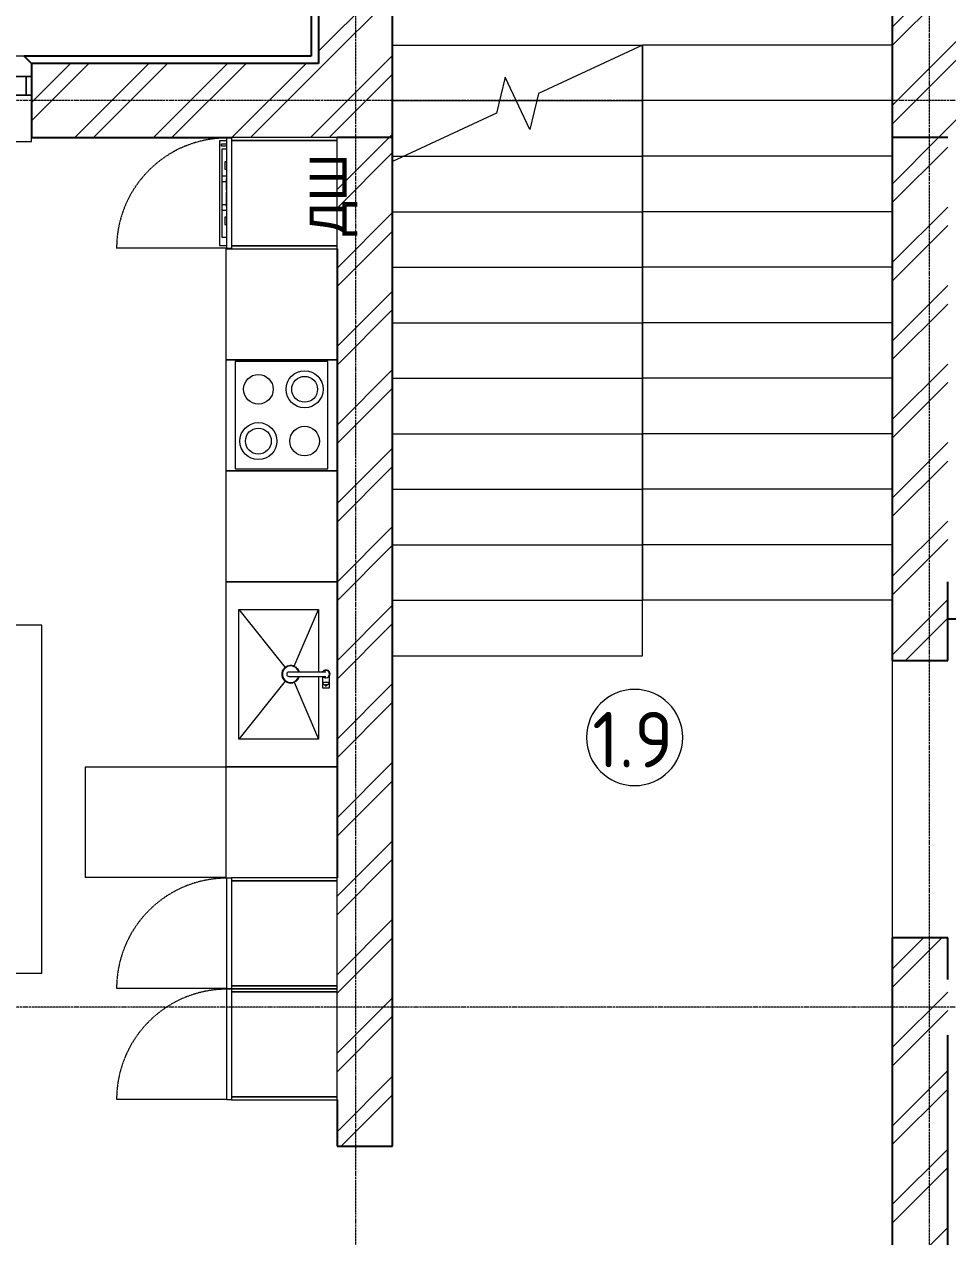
# Model space of a CAD drawing. Header units: millimetres. Extents: x -5016 to 45820, y -6019 to 24496.
# Drawn here: x 7710 to 12700, y 7660 to 14212 of the extents above; entities that cross this region are included whole.
import ezdxf

# ---------------------------------------------------------------- set-up
doc = ezdxf.new("R2010")
doc.units = ezdxf.units.MM
for name, pattern in [('Осевая 12-2-2', [16, 12, -2, 0, -2]), ('Пунктир 2-1_5', [3.5, 2, -1.5]), ('Сверху', [3.96875, 2.38125, -1.5875])]:
    doc.linetypes.add(name, pattern=pattern)
for name, color, linetype, lineweight in [('A-ANNO-NOTE', 8, 'Continuous', 13), ('A-AREA-IDEN', 8, 'Continuous', 13), ('A-FLOR', 9, 'Continuous', 13), ('A-GLAZ', 8, 'Continuous', 13), ('A-WALL', 8, 'Continuous', 13), ('A-WALL-PATT', 8, 'Continuous', 13), ('I-FURN', 9, 'Continuous', 13), ('M-EQPM', 9, 'Continuous', 13), ('P-SANR-FIXT', 9, 'Continuous', 13), ('S-GRID', 8, 'Continuous', 13), ('S-STRS', 9, 'Continuous', 13), ('АР_подложка', 8, 'Continuous', 13)]:
    doc.layers.add(name, color=color, linetype=linetype, lineweight=lineweight)
doc.styles.add('Arial', font='arial.ttf', dxfattribs={"height": 200})
doc.styles.add('GOST Common', font='GOST_Common.ttf', dxfattribs={"height": 300})
pattern_1 = [(45, (0, 0), (-212.132, 212.132), []), (45, (0, 100), (-212.132, 212.132), [])]

# ---------------------------------------------------------------- blocks, each defined once
blk = doc.blocks.new('INT 02 Нижний модуль - x1-1563927-Этаж 1 - Планировка')
at = {"layer": 'I-FURN'}
for p, q in [((-300, 0), (-300, -600)), ((300, -600), (300, -570)), ((-300, -600), (300, -600))]:
    blk.add_line(p, q, dxfattribs=at)
at = {"layer": 'I-FURN', "color": 8, "linetype": 'Сверху', "true_color": 0x808080}
for p, q in [((-298, -600), (-298, -1360)), ((298, -600), (298, -1360)), ((-298, -1360), (298, -1360))]:
    blk.add_line(p, q, dxfattribs=at)
blk = doc.blocks.new('INT 02 Нижний модуль - x2-1563935-Этаж 1 - Планировка')
at = {"layer": 'I-FURN'}
for p, q in [((-500, 0), (-500, -600)), ((500, -600), (500, 0)), ((-350, -530), (-350, -100)), ((-350, -100), (-12, -100)), ((12, -100), (350, -100)), ((350, -100), (350, -530)), ((350, -530), (-350, -530)), ((-500, -600), (500, -600))]:
    blk.add_line(p, q, dxfattribs=at)
blk = doc.blocks.new('INT 02 Смеситель кухонный - Смеситель кухонный 360-1566564-Этаж 1 - Планировка')
at = {"layer": 'P-SANR-FIXT'}
for p, q in [((42, 19), (6.7, 19)), ((42, 0), (42, 19)), ((42, -19), (42, 0)), ((72.5, 19), (43, 19)), ((43, 0), (43, 19)), ((43, -19), (43, 0)), ((72.5, 0), (72.5, 19)), ((72.5, -19), (72.5, 0)), ((12, -19), (42, -19)), ((43, -19), (72.5, -19))]:
    blk.add_line(p, q, dxfattribs=at)
at = {"layer": 'P-SANR-FIXT', "flags": 128}
for points in [[(-12, 0), (-12, -0.1), (-12, -0.3), (-12, -0.7), (-12, -1.3), (-12, -2), (-12, -2.9), (-12, -3.9), (-12, -5.1), (-12, -6.4), (-12, -7.9), (-12, -9.5), (-12, -11.3), (-12, -13.2), (-12, -15.3), (-12, -17.5), (-12, -19.8), (-12, -22.2), (-12, -24.8), (-12, -27.5), (-12, -30.3), (-12, -33.3), (-12, -36.3), (-12, -39.4), (-12, -42.6), (-12, -46), (-12, -49.4), (-12, -52.9), (-12, -56.4), (-12, -60.1), (-12, -63.8), (-12, -67.5), (-12, -71.3), (-12, -75.2), (-12, -79.1), (-12, -83), (-12, -87), (-12, -90.9), (-12, -94.9), (-12, -98.9), (-12, -102.9), (-12, -106.9), (-12, -110.9), (-12, -114.9), (-12, -118.8), (-12, -122.7), (-12, -126.6), (-12, -130.4), (-12, -134.2), (-12, -137.9), (-12, -141.6), (-12, -145.2), (-12, -148.7), (-12, -152.2), (-12, -155.6), (-12, -158.9), (-12, -162), (-12, -165.1), (-12, -168.1), (-12, -171), (-12, -173.7), (-12, -176.4), (-12, -178.9), (-12, -181.3), (-12, -183.6), (-12, -185.7), (-12, -187.7), (-12, -189.5), (-12, -191.2), (-12, -192.8), (-12, -194.2), (-12, -195.5), (-12, -196.6), (-12, -197.6), (-12, -198.4), (-12, -199), (-12, -199.5), (-12, -199.8), (-12, -200), (-12, -200)], [(12, -200), (12, -199.9), (12, -199.7), (12, -199.3), (12, -198.7), (12, -198), (12, -197.1), (12, -196.1), (12, -194.9), (12, -193.6), (12, -192.1), (12, -190.5), (12, -188.7), (12, -186.8), (12, -184.7), (12, -182.5), (12, -180.2), (12, -177.8), (12, -175.2), (12, -172.5), (12, -169.7), (12, -166.7), (12, -163.7), (12, -160.6), (12, -157.4), (12, -154), (12, -150.6), (12, -147.1), (12, -143.6), (12, -139.9), (12, -136.2), (12, -132.5), (12, -128.7), (12, -124.8), (12, -120.9), (12, -117), (12, -113), (12, -109.1), (12, -105.1), (12, -101.1), (12, -97.1), (12, -93.1), (12, -89.1), (12, -85.1), (12, -81.2), (12, -77.3), (12, -73.4), (12, -69.6), (12, -65.8), (12, -62.1), (12, -58.4), (12, -54.8), (12, -51.3), (12, -47.8), (12, -44.4), (12, -41.1), (12, -38), (12, -34.9), (12, -31.9), (12, -29), (12, -26.3), (12, -23.6), (12, -21.1), (12, -18.7), (12, -16.4), (12, -14.3), (12, -12.3), (12, -10.5), (12, -8.8), (12, -7.2), (12, -5.8), (12, -4.5), (12, -3.4), (12, -2.4), (12, -1.6), (12, -1), (12, -0.5), (12, -0.2), (12, 0), (12, 0)], [(42, 17.5), (42.7, 17.5), (43.4, 17.4), (44.1, 17.4), (44.8, 17.3), (45.5, 17.2), (46.2, 17), (46.8, 16.8), (47.5, 16.6), (48.2, 16.4), (48.8, 16.1), (49.5, 15.8), (50.1, 15.5), (50.7, 15.2), (51.3, 14.8), (51.9, 14.4), (52.5, 14), (53, 13.6), (53.5, 13.2), (54.1, 12.7), (54.6, 12.2), (55, 11.7), (55.5, 11.2), (55.9, 10.6), (56.3, 10), (56.7, 9.5), (57.1, 8.9), (57.4, 8.2), (57.8, 7.6), (58, 7), (58.3, 6.3), (58.6, 5.7), (58.8, 5), (59, 4.3), (59.1, 3.7), (59.2, 3), (59.4, 2.3), (59.4, 1.6), (59.5, 0.9), (59.5, 0.2), (59.5, 0)], [(59.5, 0), (59.5, -0.7), (59.4, -1.4), (59.4, -2.1), (59.3, -2.8), (59.2, -3.5), (59, -4.2), (58.8, -4.8), (58.6, -5.5), (58.4, -6.2), (58.1, -6.8), (57.8, -7.5), (57.5, -8.1), (57.2, -8.7), (56.8, -9.3), (56.4, -9.9), (56, -10.5), (55.6, -11), (55.2, -11.5), (54.7, -12.1), (54.2, -12.6), (53.7, -13), (53.2, -13.5), (52.6, -13.9), (52, -14.3), (51.5, -14.7), (50.9, -15.1), (50.2, -15.4), (49.6, -15.8), (49, -16), (48.3, -16.3), (47.7, -16.6), (47, -16.8), (46.3, -17), (45.7, -17.1), (45, -17.2), (44.3, -17.4), (43.6, -17.4), (42.9, -17.5), (42.2, -17.5), (42, -17.5)]]:
    blk.add_lwpolyline(points, dxfattribs=at)
at = {"layer": 'P-SANR-FIXT'}
for centre, radius, start, end in [((0, 0), 22.5, 60, 180), ((0, 0), 22.5, 180, 237.58579), ((0, 0), 20, 360, 180), ((0, 0), 20, 180, 232.75736), ((0, 0), 20, 307.24264, 360), ((60, 0), 3.5, 360, 180), ((60, 0), 3.5, 180, 360), ((0, -200), 12, 180, 360)]:
    blk.add_arc(centre, radius, start, end, dxfattribs=at)
for points, knots in [([(8.5, 18.1), (8.3, 18.2), (7.9, 18.4), (7.6, 18.5), (7.3, 18.6), (7.2, 18.6), (7.2, 18.7)], [0.4001033, 0.4001033, 0.4001033, 0.4001033, 0.41666667, 0.43055556, 0.4375, 0.44444444, 0.44444444, 0.44444444, 0.44444444]), ([(12.5, 15.6), (12.4, 15.7), (12.2, 15.8), (11.9, 16.1), (11.5, 16.3), (11.3, 16.5), (11.3, 16.5)], [0.30130214, 0.30130214, 0.30130214, 0.30130214, 0.30555556, 0.31944444, 0.32638889, 0.33333333, 0.33333333, 0.33333333, 0.33333333]), ([(56.5, 0), (56.5, 0.2), (56.5, 0.6), (56.7, 1.2), (57, 1.8), (57.3, 2.3), (57.7, 2.7), (58.2, 3), (58.8, 3.3), (59.4, 3.5), (60, 3.5), (60.5, 3.5), (61, 3.4), (61.6, 3.1), (62.3, 2.7), (62.8, 2.2), (63.3, 1.3), (63.5, 0.5), (63.5, 0)], [0, 0, 0, 0, 0.055556, 0.111111, 0.166667, 0.222222, 0.277778, 0.333333, 0.388889, 0.444444, 0.513889, 0.548611, 0.583333, 0.652778, 0.722222, 0.791667, 0.861111, 1, 1, 1, 1]), ([(63.5, 0), (63.5, -0.2), (63.5, -0.6), (63.3, -1.2), (63, -1.8), (62.7, -2.3), (62.3, -2.7), (61.8, -3), (61.2, -3.3), (60.6, -3.5), (60, -3.5), (59.5, -3.5), (59, -3.4), (58.4, -3.1), (57.7, -2.7), (57.2, -2.2), (56.7, -1.3), (56.5, -0.5), (56.5, 0)], [0, 0, 0, 0, 0.055556, 0.111111, 0.166667, 0.222222, 0.277778, 0.333333, 0.388889, 0.444444, 0.513889, 0.548611, 0.583333, 0.652778, 0.722222, 0.791667, 0.861111, 1, 1, 1, 1])]:
    blk.add_open_spline(points, degree=3, knots=knots, dxfattribs=at)
blk = doc.blocks.new('INT 02 Раковина - Подстольная-1566565-Этаж 1 - Планировка')
at = {"layer": 'P-SANR-FIXT'}
for p, q in [((-43.5, -230.9), (-350, -100)), ((43.5, -230.9), (350, -100)), ((-350, -530), (-37, -279.8)), ((37, -279.8), (350, -530))]:
    blk.add_line(p, q, dxfattribs=at)
at = {"layer": 'P-SANR-FIXT', "flags": 128}
for points in [[(-47.5, -250), (-46.5, -240.2), (-43.5, -230.9)], [(-37, -279.8), (-42.7, -270.7), (-46.3, -260.6), (-47.5, -250)], [(-43.5, -230.9), (-37.2, -220.4), (-28.5, -212), (-17.9, -206), (-12.1, -204.1)], [(12.1, -204.1), (17.9, -206), (28.5, -212), (37.2, -220.4), (43.5, -230.9)], [(47.5, -250), (46.3, -260.6), (42.7, -270.7), (37, -279.8)], [(43.5, -230.9), (46.5, -240.2), (47.5, -250)], [(37, -279.8), (28.3, -288.2), (17.7, -294.1), (6, -297.1), (-6, -297.1), (-17.7, -294.1), (-28.3, -288.2), (-37, -279.8)]]:
    blk.add_lwpolyline(points, dxfattribs=at)
at = {"layer": 'P-SANR-FIXT'}
for radius, start, end in [(47.5, 166.3345, 180), (47.5, 180, 194.05221), (47.5, 153.08803, 162.04534), (45, 105.48807, 180), (45, 180, 360), (47.5, 138.22343, 145.83988), (47.5, 123.35851, 130.9722), (47.5, 108.49322, 116.10511), (45, 360, 74.51193), (47.5, 63.89489, 71.50678), (47.5, 49.0278, 56.64149), (47.5, 34.16012, 41.77657), (47.5, 17.92675, 26.91197), (47.5, 345.94779, 360), (47.5, 0, 13.6655), (47.5, 198.63509, 208.14538), (47.5, 213.5421, 221.96626), (47.5, 229.11295, 236.78395), (47.5, 243.93602, 251.60245), (47.5, 258.75768, 266.42186), (47.5, 273.57814, 281.24232), (47.5, 288.39755, 296.06398), (47.5, 303.21605, 310.88705), (47.5, 318.03374, 326.4579), (47.5, 331.85462, 341.36491)]:
    blk.add_arc((0, -250), radius, start, end, dxfattribs=at)
blk = doc.blocks.new('INT 02 Нижний модуль - x3-1563960-Этаж 1 - Планировка')
at = {"layer": 'I-FURN'}
for p, q in [((-300, 600), (-300, 0)), ((300, 600), (-300, 600)), ((300, 0), (300, 600))]:
    blk.add_line(p, q, dxfattribs=at)
blk = doc.blocks.new('INT 02 Электр_плита - 580-1566566-Этаж 1 - Планировка')
at = {"layer": 'M-EQPM'}
for p, q in [((290, 550), (-290, 550)), ((-290, 550), (-290, 50)), ((290, 50), (290, 550)), ((-290, 50), (290, 50))]:
    blk.add_line(p, q, dxfattribs=at)
for centre, radius in [((-140, 425), 100), ((-140, 425), 70), ((140, 425), 80), ((140, 175), 100), ((-140, 175), 80), ((140, 175), 70)]:
    blk.add_circle(centre, radius, dxfattribs=at)
blk = doc.blocks.new('INT 02 Пенал - x4-1563996-Этаж 1 - Планировка')
at = {"layer": 'I-FURN'}
for p, q in [((-284, 0), (-300, 0)), ((-300, 0), (-300, -570)), ((-284, -570), (-284, 0)), ((284, 0), (-284, 0)), ((-284, 0), (-284, -570)), ((300, 0), (284, 0)), ((284, 0), (284, -570)), ((284, -570), (284, 0)), ((300, -570), (300, 0)), ((-300, -570), (-284, -570)), ((-298, -570), (-298, -595)), ((-284, -570), (284, -570)), ((284, -570), (300, -570)), ((298, -595), (298, -570)), ((298, -595), (-298, -595)), ((-266.5, -625), (-266.5, -595)), ((-253.5, -625), (-266.5, -625)), ((-253.5, -595), (-253.5, -625)), ((-92.5, -595), (-92.5, -620)), ((-62.5, -620), (-62.5, -598)), ((62.5, -598), (62.5, -620)), ((92.5, -620), (92.5, -595))]:
    blk.add_line(p, q, dxfattribs=at)
at = {"layer": 'I-FURN', "color": 8, "linetype": 'Сверху', "true_color": 0x808080}
blk.add_line((298, -595), (298, -1191), dxfattribs=at)
blk.add_arc((298, -595), 596, 180, 270, dxfattribs=at)
blk = doc.blocks.new('INT 02 ОБ - Духовка встроенная-1566567-Этаж 1 - Планировка')
at = {"layer": 'M-EQPM'}
for p, q in [((315, -595), (315, -570)), ((-283, -595), (-285, -595)), ((-267, -595), (-267, -635)), ((-267, -635), (297, -635)), ((-225, -620), (-225, -595)), ((255, -620), (-225, -620)), ((-155, -595), (-155, -607)), ((-155, -607), (-115, -607)), ((-115, -607), (-115, -595)), ((-63, -595), (-63, -598)), ((-57.5, -598), (-63, -598)), ((-57.5, -595), (-57.5, -598)), ((-50.9, -598), (-57.5, -598)), ((-50.9, -595), (-50.9, -598)), ((-48.7, -598), (-50.9, -598)), ((-48.7, -598), (-48.7, -595)), ((-7, -598), (-48.7, -598)), ((-7, -595), (-7, -598)), ((-0.4, -598), (-7, -598)), ((-0.4, -595), (-0.4, -598)), ((9.5, -595), (9.5, -598)), ((18.3, -598), (9.5, -598)), ((18.3, -595), (18.3, -598)), ((43.6, -598), (18.3, -598)), ((43.6, -598), (43.6, -595)), ((52.4, -598), (43.6, -598)), ((52.4, -595), (52.4, -598)), ((77.6, -598), (52.4, -598)), ((77.6, -595), (77.6, -598)), ((86.4, -598), (77.6, -598)), ((86.4, -595), (86.4, -598)), ((145, -595), (145, -607)), ((145, -607), (185, -607)), ((185, -607), (185, -595)), ((255, -595), (255, -620)), ((297, -635), (297, -595)), ((315, -595), (313, -595))]:
    blk.add_line(p, q, dxfattribs=at)
blk = doc.blocks.new('INT 02 Нижний модуль - x3-1564040-Этаж 1 - Планировка')
at = {"layer": 'I-FURN'}
for p, q in [((-300, 600), (-300, 0)), ((300, 600), (-300, 600)), ((300, 0), (300, 600))]:
    blk.add_line(p, q, dxfattribs=at)
blk = doc.blocks.new('INT 02 Нижний модуль - x3-V4-Этаж 1 - Планировка')
at = {"layer": 'I-FURN'}
for p, q in [((-300, 600), (-300, 0)), ((300, 600), (-300, 600)), ((300, 595), (300, 600))]:
    blk.add_line(p, q, dxfattribs=at)
blk = doc.blocks.new('INT 02 Пенал - x2-1564052-Этаж 1 - Планировка')
at = {"layer": 'I-FURN'}
for p, q in [((-284, 0), (-300, 0)), ((-300, 0), (-300, -570)), ((-284, -570), (-284, 0)), ((284, 0), (-284, 0)), ((-284, 0), (-284, -570)), ((300, 0), (284, 0)), ((284, 0), (284, -570)), ((284, -570), (284, 0)), ((300, -570), (300, 0)), ((-300, -570), (-284, -570)), ((-298, -570), (-298, -595)), ((-284, -570), (284, -570)), ((284, -570), (300, -570)), ((298, -595), (298, -570)), ((298, -595), (-298, -595))]:
    blk.add_line(p, q, dxfattribs=at)
at = {"layer": 'I-FURN', "color": 8, "linetype": 'Сверху', "true_color": 0x808080}
blk.add_line((298, -595), (298, -1191), dxfattribs=at)
blk.add_line((298, -595), (298, -1191), dxfattribs=at)
blk.add_arc((298, -595), 596, 180, 270, dxfattribs=at)
blk.add_arc((298, -595), 596, 180, 270, dxfattribs=at)
blk = doc.blocks.new('INT 20 Окно раздвижное 3ст - INT 20 Окно раздвижное 3ст 4200-3000-1568881-Этаж 1 - Планировка')
at = {"layer": 'A-GLAZ'}
for p, q in [((2960, 240), (-2960, 240)), ((-3000, 130), (-2900, 130)), ((-2970, 130), (-3000, 130)), ((-2970, 30), (-2970, 130)), ((-2900, 130), (-2970, 130)), ((-2970, 130), (-2970, 30)), ((-2900, 130), (-2970, 130)), ((-2970, 130), (-2970, 30)), ((-2830, 130), (-2900, 130)), ((-2900, 130), (-2900, 96.7)), ((-2900, 96.7), (-2830, 96.7)), ((-2900, 30), (-2900, 96.7)), ((-2830, 96.7), (-2830, 130)), ((-990, 130), (-2830, 130)), ((-2830, 130), (-2830, 96.7)), ((-2830, 113.3), (-990, 113.3)), ((-2830, 96.7), (-990, 96.7)), ((-920, 130), (-990, 130)), ((-990, 130), (-990, 96.7)), ((-990, 96.7), (-990, 130)), ((-920, 96.7), (-990, 96.7)), ((-990, 96.7), (-990, 63.3)), ((-990, 96.7), (-920, 96.7)), ((-920, 96.7), (-920, 130)), ((-920, 130), (3000, 130)), ((2970, 130), (-920, 130)), ((-920, 63.3), (-920, 96.7)), ((920, 96.7), (-920, 96.7)), ((-920, 96.7), (-920, 63.3)), ((-920, 80), (920, 80)), ((990, 96.7), (920, 96.7)), ((920, 96.7), (920, 63.3)), ((920, 63.3), (920, 96.7)), ((990, 63.3), (990, 96.7)), ((2900, 130), (2900, 63.3)), ((2970, 130), (2900, 130)), ((3000, 130), (2970, 130)), ((2970, 130), (2970, 30)), ((2970, 30), (2970, 130)), ((2970, 30), (2970, 130)), ((-3000, 30), (-2970, 30)), ((920, 30), (-3000, 30)), ((-2970, 30), (920, 30)), ((-2970, 30), (-2900, 30)), ((-990, 63.3), (-920, 63.3)), ((-920, 63.3), (920, 63.3)), ((920, 63.3), (990, 63.3)), ((990, 63.3), (920, 63.3)), ((920, 63.3), (920, 30)), ((920, 30), (990, 30)), ((990, 30), (990, 63.3)), ((2830, 63.3), (990, 63.3)), ((990, 63.3), (990, 30)), ((990, 46.7), (2830, 46.7)), ((990, 30), (2830, 30)), ((2900, 63.3), (2830, 63.3)), ((2830, 63.3), (2830, 30)), ((2830, 30), (2830, 63.3)), ((2830, 30), (2900, 30)), ((2900, 30), (2900, 63.3)), ((3000, 30), (2900, 30)), ((2900, 30), (2970, 30)), ((2900, 30), (2970, 30)), ((2970, 30), (3000, 30)), ((-3000, -200), (-3000, -220)), ((-3000, -220), (3000, -220)), ((1850, -240), (1880, -210)), ((1850, -240), (1880, -270)), ((1850, -240), (1970, -240)), ((3000, -220), (3000, -200))]:
    blk.add_line(p, q, dxfattribs=at)
blk = doc.blocks.new('INT 02 Столешница островная - INT 02 Столешница островная-1565450-Этаж 1 - Планировка')
at = {"layer": 'I-FURN'}
for p, q in [((2478.3, 0), (598.3, 0)), ((598.3, 0), (598.3, -900)), ((2478.3, -900), (2478.3, 0)), ((598.3, -900), (2478.3, -900))]:
    blk.add_line(p, q, dxfattribs=at)
blk = doc.blocks.new('INT Марка помещения - Номер помещения _ Площадь _ Имя-1615504-Этаж 1 - Планировка')
at = {"layer": 'A-AREA-IDEN'}
for start, end in [(360, 180), (180, 360)]:
    blk.add_arc((0, 0), 2.6, start, end, dxfattribs=at)
blk = doc.blocks.new('АР_План_1_этажа')
at = {"layer": 'A-WALL-PATT', "lineweight": 9}
h = blk.add_hatch(dxfattribs=at)
h.set_pattern_fill('FP_1', color=256, style=0, pattern_type=2)
h.set_pattern_definition(pattern_1)
h.paths.add_polyline_path([(11868.2, 18672.6), (11868.2, 20372.6), (11468.2, 20372.6), (11468.2, 18672.6), (11680.5, 18672.6)])
h = blk.add_hatch(dxfattribs=at)
h.set_pattern_fill('FP_1', color=256, style=0, pattern_type=2)
h.set_pattern_definition(pattern_1)
h.paths.add_polyline_path([(14568.2, 18672.6), (14968.2, 18672.6), (14968.2, 19972.6), (14568.2, 19972.6)])
h = blk.add_hatch(dxfattribs=at)
h.set_pattern_fill('FP_1', color=256, style=0, pattern_type=2)
h.set_pattern_definition(pattern_1)
h.paths.add_polyline_path([(11868.2, 18272.6), (11868.2, 18672.6), (9918.2, 18672.6), (9918.2, 18272.6), (11680.5, 18272.6)])
h.paths.add_polyline_path([(3918.2, 18272.6), (3918.2, 18672.6), (1968.2, 18672.6), (1968.2, 18272.6), (3376.8, 18272.6)])
h = blk.add_hatch(dxfattribs=at)
h.set_pattern_fill('FP_1', color=256, style=0, pattern_type=2)
h.set_pattern_definition(pattern_1)
h.paths.add_polyline_path([(21968.2, 18272.6), (21968.2, 18672.6), (14568.2, 18672.6), (14568.2, 18272.6), (20706.2, 18272.6)])
h = blk.add_hatch(dxfattribs=at)
h.set_pattern_fill('FP_1', color=256, style=0, pattern_type=2)
h.set_pattern_definition(pattern_1)
h.paths.add_polyline_path([(11568.2, 5972.6), (11868.2, 5972.6), (11868.2, 7372.6), (11568.2, 7372.6)])
h.paths.add_polyline_path([(11680.5, 8272.6), (11868.2, 8272.6), (11868.2, 9572.6), (11568.2, 9572.6), (11568.2, 8272.6)])
h.paths.add_polyline_path([(11568.2, 10272.6), (11868.2, 10272.6), (11868.2, 10822.6), (11568.2, 10822.6)])
h.paths.add_polyline_path([(11868.2, 11122.6), (11868.2, 11322.6), (11568.2, 11322.6), (11568.2, 11122.6)])
h.paths.add_polyline_path([(11568.2, 12822.6), (11868.2, 12822.6), (11868.2, 18272.6), (11568.2, 18272.6), (11568.2, 12924.3)])
h = blk.add_hatch(dxfattribs=at)
h.set_pattern_fill('FP_1', color=256, style=0, pattern_type=2)
h.set_pattern_definition(pattern_1)
h.paths.add_polyline_path([(14868.2, 5972.6), (14868.2, 7372.6), (14568.2, 7372.6), (14568.2, 5972.6)])
h.paths.add_polyline_path([(14868.2, 8272.6), (14868.2, 13947.6), (14568.2, 13947.6), (14568.2, 8272.6)])
h.paths.add_polyline_path([(14568.2, 15447.6), (14868.2, 15447.6), (14868.2, 18272.6), (14568.2, 18272.6), (14568.2, 15872.6)])
at = {"layer": 'A-FLOR'}
blk.add_line((14568.2, 15447.6), (14568.2, 13947.6), dxfattribs=at)
at = {"layer": 'A-WALL', "lineweight": 25}
for p, q in [((11468.2, 21172.6), (11468.2, 18672.6)), ((11428.2, 21132.6), (11428.2, 18712.6)), ((11868.2, 12822.6), (11868.2, 19972.6)), ((14568.2, 19972.6), (14568.2, 15447.6)), ((11428.2, 18712.6), (9878.2, 18712.6)), ((9878.2, 18712.6), (9918.2, 18672.6)), ((9918.2, 18672.6), (9918.2, 18272.6)), ((11468.2, 18672.6), (9918.2, 18672.6)), ((9918.2, 18272.6), (10998.2, 18272.6)), ((11868.2, 18272.6), (11568.2, 18272.6)), ((14868.2, 18272.6), (14568.2, 18272.6)), ((11568.2, 17672.6), (11568.2, 14272.6)), ((14868.2, 15447.6), (14868.2, 15872.6)), ((14868.2, 15672.6), (15868.2, 15672.6)), ((14568.2, 15447.6), (14868.2, 15447.6)), ((14568.2, 13947.6), (14568.2, 11122.6)), ((14868.2, 13947.6), (14568.2, 13947.6)), ((14868.2, 13722.6), (14868.2, 13947.6)), ((14868.2, 8272.6), (14868.2, 13422.6)), ((11568.2, 13072.6), (11568.2, 12822.6)), ((11568.2, 12822.6), (11868.2, 12822.6))]:
    blk.add_line(p, q, dxfattribs=at)
at = {"layer": 'S-GRID', "color": 251, "linetype": 'Осевая 12-2-2', "true_color": 0x646464}
for p, q in [((11668.2, 22574.8), (11668.2, -1346.2)), ((14768.2, 22574.8), (14768.2, -1346.2)), ((23375.6, 18472.6), (-1176.1, 18472.6)), ((23375.6, 13572.6), (-1176.1, 13572.6))]:
    blk.add_line(p, q, dxfattribs=at)
at = {"layer": 'S-STRS', "linetype": 'Пунктир 2-1_5'}
for p, q in [((11868.2, 19972.6), (11868.2, 18772.6)), ((14568.2, 18772.6), (14568.2, 19972.6)), ((11868.2, 18772.6), (13218.2, 18772.6)), ((11868.2, 18580.1), (11868.2, 18772.6)), ((14568.2, 18772.6), (13218.2, 18772.6)), ((13218.2, 18772.6), (13218.2, 15772.6)), ((14568.2, 18772.6), (14568.2, 15772.6)), ((11868.2, 18472.6), (12446.3, 18472.6)), ((12536.3, 18472.6), (12647.2, 18472.6)), ((14568.2, 18472.6), (13218.2, 18472.6)), ((11868.2, 18172.6), (11931.5, 18172.6)), ((14568.2, 18172.6), (13218.2, 18172.6)), ((14568.2, 17872.6), (13218.2, 17872.6)), ((14568.2, 17572.6), (13218.2, 17572.6)), ((14568.2, 17272.6), (13218.2, 17272.6)), ((14568.2, 16972.6), (13218.2, 16972.6)), ((14568.2, 16672.6), (13218.2, 16672.6)), ((14568.2, 16372.6), (13218.2, 16372.6)), ((14568.2, 16072.6), (13218.2, 16072.6)), ((14568.2, 15772.6), (13218.2, 15772.6))]:
    blk.add_line(p, q, dxfattribs=at)
at = {"layer": 'S-STRS'}
for p, q in [((13218.2, 18772.6), (12656.5, 18510.7)), ((13218.2, 18472.6), (13218.2, 18772.6)), ((12477.2, 18599.5), (12429.9, 18405.1)), ((12609.2, 18316.3), (12477.2, 18599.5)), ((12656.5, 18510.7), (12609.2, 18316.3)), ((12446.3, 18472.6), (12536.3, 18472.6)), ((12647.2, 18472.6), (13218.2, 18472.6)), ((13218.2, 18172.6), (13218.2, 18472.6)), ((12429.9, 18405.1), (11868.2, 18143.1)), ((11931.5, 18172.6), (13218.2, 18172.6)), ((13218.2, 17872.6), (13218.2, 18172.6)), ((11868.2, 17872.6), (13218.2, 17872.6)), ((13218.2, 17572.6), (13218.2, 17872.6)), ((11868.2, 17572.6), (13218.2, 17572.6)), ((13218.2, 17272.6), (13218.2, 17572.6)), ((11868.2, 17272.6), (13218.2, 17272.6)), ((13218.2, 16972.6), (13218.2, 17272.6)), ((11868.2, 16972.6), (13218.2, 16972.6)), ((13218.2, 16672.6), (13218.2, 16972.6)), ((11868.2, 16672.6), (13218.2, 16672.6)), ((13218.2, 16372.6), (13218.2, 16672.6)), ((11868.2, 16372.6), (13218.2, 16372.6)), ((13218.2, 16072.6), (13218.2, 16372.6)), ((11868.2, 16072.6), (13218.2, 16072.6)), ((13218.2, 15772.6), (13218.2, 16072.6)), ((11868.2, 15772.6), (13218.2, 15772.6)), ((13218.2, 15472.6), (13218.2, 15772.6)), ((11868.2, 15472.6), (13218.2, 15472.6))]:
    blk.add_line(p, q, dxfattribs=at)
at = {"layer": 'A-AREA-IDEN', "xscale": 99.99999999999993, "yscale": 99.99999999999993, "zscale": 99.99999999999993}
blk.add_blockref('INT Марка помещения - Номер помещения _ Площадь _ Имя-1615504-Этаж 1 - Планировка', (13176.3, 15030.7), dxfattribs=at)
at = {"layer": 'A-GLAZ'}
blk.add_blockref('INT 20 Окно раздвижное 3ст - INT 20 Окно раздвижное 3ст 4200-3000-1568881-Этаж 1 - Планировка', (6918.2, 18472.6), dxfattribs=at)
at = {"layer": 'I-FURN'}
for name, p, rotation in [('INT 02 Пенал - x4-1563996-Этаж 1 - Планировка', (11568.2, 17972.6), 270.0000000000004), ('INT 02 Нижний модуль - x3-V4-Этаж 1 - Планировка', (11568.2, 17372.6), 90.00000000000114), ('INT 02 Нижний модуль - x3-1563960-Этаж 1 - Планировка', (11568.2, 16772.6), 90.00000000000061), ('INT 02 Нижний модуль - x3-1564040-Этаж 1 - Планировка', (11568.2, 16172.6), 90.00000000000114), ('INT 02 Нижний модуль - x2-1563935-Этаж 1 - Планировка', (11568.2, 15372.6), 270.0000000000009), ('INT 02 Столешница островная - INT 02 Столешница островная-1565450-Этаж 1 - Планировка', (9973.2, 16236), 269.9999999999974), ('INT 02 Нижний модуль - x1-1563927-Этаж 1 - Планировка', (11568.2, 14572.6), 270.0000000000006), ('INT 02 Пенал - x2-1564052-Этаж 1 - Планировка', (11568.2, 13972.6), 270), ('INT 02 Пенал - x2-1564052-Этаж 1 - Планировка', (11568.2, 13372.6), 270)]:
    blk.add_blockref(name, p, dxfattribs=dict(at, rotation=rotation))
at = {"layer": 'M-EQPM'}
for name, p, rotation in [('INT 02 ОБ - Духовка встроенная-1566567-Этаж 1 - Планировка', (11568.2, 17987.6), 270.0000000000004), ('INT 02 Электр_плита - 580-1566566-Этаж 1 - Планировка', (11568.2, 16772.6), 90.00000000000081)]:
    blk.add_blockref(name, p, dxfattribs=dict(at, rotation=rotation))
at = {"layer": 'P-SANR-FIXT', "rotation": 270.0000000000009}
for name, p in [('INT 02 Раковина - Подстольная-1566565-Этаж 1 - Планировка', (11568.2, 15372.6)), ('INT 02 Смеситель кухонный - Смеситель кухонный 360-1566564-Этаж 1 - Планировка', (11508.2, 15372.6))]:
    blk.add_blockref(name, p, dxfattribs=at)
at = {"layer": 'A-ANNO-NOTE', "insert": (11419.5, 17740), "char_height": 200, "width": 545.147, "attachment_point": 1, "rotation": 90, "style": 'Arial'}
blk.add_mtext('ДШ', dxfattribs=at)
at = {"layer": 'A-AREA-IDEN', "insert": (12947.4, 15169.4), "char_height": 300, "width": 561.181, "attachment_point": 1, "style": 'GOST Common'}
blk.add_mtext('1.9', dxfattribs=at)

msp = doc.modelspace()

# ---------------------------------------------------------------- block references
at = {"layer": 'АР_подложка'}
msp.add_blockref('АР_План_1_этажа', (-2168, -4673), dxfattribs=at)

doc.saveas('drawing.dxf')
